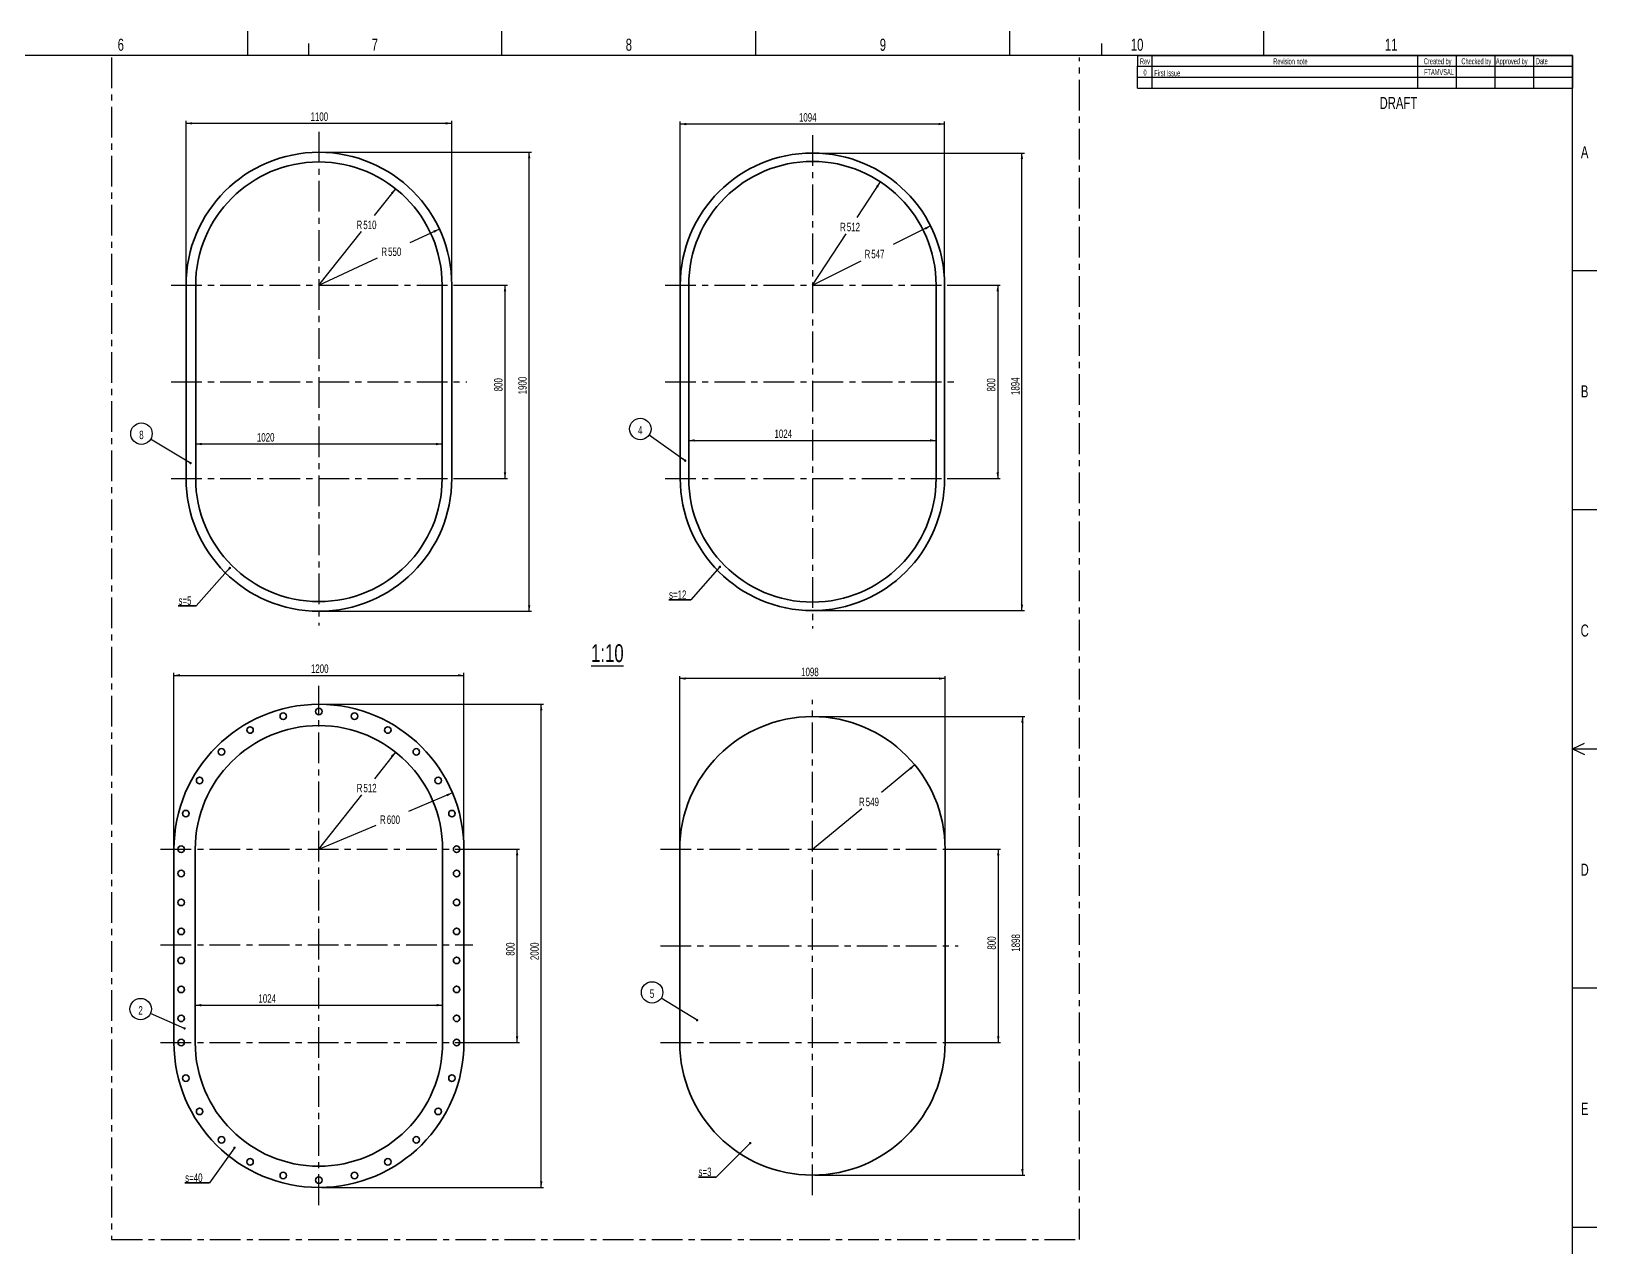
# Model space of a CAD drawing. Header units: millimetres. Extents: x 50 to 5945, y 0 to 4205.
# Drawn here: x 2706 to 5945, y 1687 to 4205 of the extents above; entities that cross this region are included whole.
import ezdxf

# ---------------------------------------------------------------- set-up
doc = ezdxf.new("R2010")
doc.units = ezdxf.units.MM
doc.header["$LTSCALE"] = 5
doc.linetypes.add('CENTERX2', pattern=[20.32, 12.7, -2.54, 2.54, -2.54])
doc.layers.add('AM_0', color=7, linetype='Continuous', lineweight=35)
for name, color, linetype in [('AM_4', 3, 'Continuous'), ('AM_5', 3, 'Continuous'), ('AM_6', 140, 'Continuous'), ('AM_7', 4, 'CENTERX2'), ('REV1', 7, 'Continuous')]:
    doc.layers.add(name, color=color, linetype=linetype)
doc.styles.add('SLDTEXTSTYLE0', font='TXT', dxfattribs={"width": 0.7})
doc.styles.add('SLDTEXTSTYLE1', font='TXT', dxfattribs={"width": 0.56})
doc.dimstyles.new('SLDDIMSTYLE18', dxfattribs={"dimtxt": 17.5, "dimasz": 12.5, "dimexe": 0, "dimexo": 0.0625, "dimgap": 4.375, "dimtad": 1, "dimdec": 1, "dimlfac": 2, "dimrnd": 1e-09, "dimzin": 12, "dimdsep": 46, "dimtxsty": 'SLDTEXTSTYLE0', "dimsah": 1, "dimcen": 0.09, "dimadec": 0, "dimazin": 3, "dimtfac": 1, "dimtdec": 1, "dimtofl": 0, "dimtmove": 0, "dimatfit": 3, "dimfxl": 1, "dimfrac": 2, "dimtolj": 1, "dimtzin": 12, "dimarcsym": 0})
doc.dimstyles.new('SLDDIMSTYLE19', dxfattribs={"dimtxt": 17.5, "dimasz": 12.5, "dimexe": 0, "dimexo": 0.0625, "dimgap": 4.375, "dimtad": 0, "dimtih": 1, "dimtoh": 1, "dimdec": 1, "dimlfac": 2, "dimrnd": 1e-09, "dimzin": 12, "dimdsep": 46, "dimtxsty": 'SLDTEXTSTYLE0', "dimsah": 1, "dimcen": 0, "dimadec": 0, "dimazin": 3, "dimtfac": 1, "dimtdec": 1, "dimtofl": 0, "dimtmove": 0, "dimatfit": 3, "dimfxl": 1, "dimfrac": 2, "dimtolj": 1, "dimtzin": 12, "dimarcsym": 0})
doc.dimstyles.new('SLDDIMSTYLE3', dxfattribs={"dimtxt": 0.18, "dimasz": 5, "dimexe": 0, "dimexo": 0.0625, "dimgap": 0, "dimtad": 0, "dimtih": 1, "dimtoh": 1, "dimdec": 0, "dimrnd": 1e-09, "dimzin": 0, "dimdsep": 46, "dimtxsty": 'Standard', "dimblk1": 'DOT', "dimblk2": 'DOT', "dimsah": 1, "dimcen": 0.09, "dimadec": 0, "dimazin": 0, "dimtfac": 5, "dimtdec": 0, "dimtofl": 0, "dimtmove": 0, "dimatfit": 3, "dimldrblk": 'DOT', "dimfxl": 1, "dimfrac": 2, "dimtolj": 1, "dimtzin": 0, "dimarcsym": 0})

# ---------------------------------------------------------------- blocks, each defined once
blk = doc.blocks.new('_D_68')
at = {"layer": 'AM_5'}
for p, q in [((3606.1, 2512), (3716.1, 2512)), ((3711.1, 2112), (3711.1, 2512)), ((3606.1, 2112), (3716.1, 2112))]:
    blk.add_line(p, q, dxfattribs=at)
for points in [[(3711.1, 2512), (3708.6, 2499.5), (3713.6, 2499.5)], [(3711.1, 2112), (3713.6, 2124.5), (3708.6, 2124.5)]]:
    blk.add_solid(points, dxfattribs=at)
at = {"layer": 'AM_5', "insert": (3688.5, 2291.7), "char_height": 17.5, "attachment_point": 1, "rotation": 90, "style": 'SLDTEXTSTYLE0'}
blk.add_mtext('800', dxfattribs=at)
blk = doc.blocks.new('_D_69')
at = {"layer": 'AM_5'}
for p, q in [((3306.1, 2812), (3766.1, 2812)), ((3761.1, 1812), (3761.1, 2812)), ((3306.1, 1812), (3766.1, 1812))]:
    blk.add_line(p, q, dxfattribs=at)
for points in [[(3761.1, 2812), (3758.6, 2799.5), (3763.6, 2799.5)], [(3761.1, 1812), (3763.6, 1824.5), (3758.6, 1824.5)]]:
    blk.add_solid(points, dxfattribs=at)
at = {"layer": 'AM_5', "insert": (3738.5, 2282.6), "char_height": 17.5, "attachment_point": 1, "rotation": 90, "style": 'SLDTEXTSTYLE0'}
blk.add_mtext('2000', dxfattribs=at)
blk = doc.blocks.new('_D_70')
at = {"layer": 'AM_5'}
blk.add_line((3045.1, 2189.3), (3557.1, 2189.3), dxfattribs=at)
for points in [[(3045.1, 2189.3), (3057.6, 2186.8), (3057.6, 2191.8)], [(3557.1, 2189.3), (3544.6, 2191.8), (3544.6, 2186.8)]]:
    blk.add_solid(points, dxfattribs=at)
at = {"layer": 'AM_5', "insert": (3175.9, 2211.9), "char_height": 17.5, "attachment_point": 1, "style": 'SLDTEXTSTYLE0'}
blk.add_mtext('1024', dxfattribs=at)
blk = doc.blocks.new('_D_71')
at = {"layer": 'AM_5'}
for p, q in [((3001.1, 2517), (3001.1, 2877)), ((3001.1, 2872), (3601.1, 2872)), ((3601.1, 2517), (3601.1, 2877))]:
    blk.add_line(p, q, dxfattribs=at)
for points in [[(3001.1, 2872), (3013.6, 2869.5), (3013.6, 2874.5)], [(3601.1, 2872), (3588.6, 2874.5), (3588.6, 2869.5)]]:
    blk.add_solid(points, dxfattribs=at)
at = {"layer": 'AM_5', "insert": (3284.5, 2894.6), "char_height": 17.5, "attachment_point": 1, "style": 'SLDTEXTSTYLE0'}
blk.add_mtext('1200', dxfattribs=at)
blk = doc.blocks.new('_D_72')
at = {"layer": 'AM_5'}
for p, q in [((3577.4, 2628.7), (3486.1, 2590.1)), ((3301.1, 2512), (3419.6, 2562.1))]:
    blk.add_line(p, q, dxfattribs=at)
blk.add_solid([(3577.4, 2628.7), (3565, 2626.1), (3566.9, 2621.5)], dxfattribs=at)
at = {"layer": 'AM_5', "char_height": 17.5, "attachment_point": 1, "style": 'SLDTEXTSTYLE0'}
for s, insert in [('R', (3427.5, 2582)), ('600', (3441.5, 2582))]:
    blk.add_mtext(s, dxfattribs=dict(at, insert=insert))
blk = doc.blocks.new('_D_73')
at = {"layer": 'AM_5'}
for p, q in [((3459.3, 2713.2), (3415.9, 2658.1)), ((3301.1, 2512), (3389.8, 2624.9))]:
    blk.add_line(p, q, dxfattribs=at)
blk.add_solid([(3459.3, 2713.2), (3449.6, 2705), (3453.6, 2701.9)], dxfattribs=at)
at = {"layer": 'AM_5', "char_height": 17.5, "attachment_point": 1, "style": 'SLDTEXTSTYLE0'}
for s, insert in [('R', (3379.3, 2647.4)), ('512', (3393.2, 2647.4))]:
    blk.add_mtext(s, dxfattribs=dict(at, insert=insert))
blk = doc.blocks.new('SW_NOTE_0_35')
at = {"layer": 'AM_6', "color": 0}
blk.add_circle((-20.3, 8.9), 22.2, dxfattribs=at)
at = {"layer": 'AM_6', "color": 0, "insert": (-20.4, 15), "char_height": 17.5, "attachment_point": 2, "style": 'SLDTEXTSTYLE0'}
blk.add_mtext('2', dxfattribs=at)
blk = doc.blocks.new('_Dot')
at = {"color": 0, "linetype": 'ByBlock', "lineweight": -2}
blk.add_line((-0.5, 0), (-1, 0), dxfattribs=at)
at = {"color": 0, "linetype": 'ByBlock', "const_width": 0.5}
blk.add_lwpolyline([(-0.25, 0, 1), (0.25, 0, 1)], format="xyb", close=True, dxfattribs=at)
blk = doc.blocks.new('SW_NOTE_0_36')
at = {"layer": 'AM_6', "color": 0}
for p, q in [((-51.2, 0), (0, 0)), ((0, 0), (-51.2, 0)), ((-51.2, 0), (0, 0)), ((0, 0), (-51.2, 0)), ((-51.2, 0), (0, 0)), ((0, 0), (-51.2, 0))]:
    blk.add_line(p, q, dxfattribs=at)
at = {"layer": 'AM_6', "color": 0, "insert": (-50.7, 19.3), "char_height": 17.5, "attachment_point": 1, "style": 'SLDTEXTSTYLE0'}
blk.add_mtext('s=40', dxfattribs=at)
blk = doc.blocks.new('_D_74')
at = {"layer": 'AM_5'}
for p, q in [((3550.3, 3795.7), (3488.9, 3767.1)), ((3301.1, 3679.5), (3422.4, 3736.1))]:
    blk.add_line(p, q, dxfattribs=at)
blk.add_solid([(3550.3, 3795.7), (3537.9, 3792.7), (3540.1, 3788.1)], dxfattribs=at)
at = {"layer": 'AM_5', "char_height": 17.5, "attachment_point": 1, "style": 'SLDTEXTSTYLE0'}
for s, insert in [('R', (3430.3, 3757.5)), ('550', (3444.2, 3757.5))]:
    blk.add_mtext(s, dxfattribs=dict(at, insert=insert))
blk = doc.blocks.new('_D_75')
at = {"layer": 'AM_5'}
for p, q in [((3459.7, 3879.2), (3415.7, 3823.8)), ((3301.1, 3679.5), (3389.3, 3790.6))]:
    blk.add_line(p, q, dxfattribs=at)
blk.add_solid([(3459.7, 3879.2), (3450, 3870.9), (3453.9, 3867.8)], dxfattribs=at)
at = {"layer": 'AM_5', "char_height": 17.5, "attachment_point": 1, "style": 'SLDTEXTSTYLE0'}
for s, insert in [('R', (3378.9, 3813.1)), ('510', (3392.9, 3813.1))]:
    blk.add_mtext(s, dxfattribs=dict(at, insert=insert))
blk = doc.blocks.new('_D_76')
at = {"layer": 'AM_5'}
blk.add_line((3556.1, 3350.7), (3046.1, 3350.7), dxfattribs=at)
for points in [[(3046.1, 3350.7), (3058.6, 3348.2), (3058.6, 3353.2)], [(3556.1, 3350.7), (3543.6, 3353.2), (3543.6, 3348.2)]]:
    blk.add_solid(points, dxfattribs=at)
at = {"layer": 'AM_5', "insert": (3172.7, 3373.3), "char_height": 17.5, "attachment_point": 1, "style": 'SLDTEXTSTYLE0'}
blk.add_mtext('1020', dxfattribs=at)
blk = doc.blocks.new('_D_77')
at = {"layer": 'AM_5'}
for p, q in [((3581.1, 3679.5), (3691.1, 3679.5)), ((3686.1, 3679.5), (3686.1, 3279.5)), ((3581.1, 3279.5), (3691.1, 3279.5))]:
    blk.add_line(p, q, dxfattribs=at)
for points in [[(3686.1, 3679.5), (3683.6, 3667), (3688.6, 3667)], [(3686.1, 3279.5), (3688.6, 3292), (3683.6, 3292)]]:
    blk.add_solid(points, dxfattribs=at)
at = {"layer": 'AM_5', "insert": (3663.5, 3459.8), "char_height": 17.5, "attachment_point": 1, "rotation": 90, "style": 'SLDTEXTSTYLE0'}
blk.add_mtext('800', dxfattribs=at)
blk = doc.blocks.new('_D_78')
at = {"layer": 'AM_5'}
for p, q in [((3026.1, 3684.5), (3026.1, 4019.5)), ((3576.1, 3684.5), (3576.1, 4019.5)), ((3576.1, 4014.5), (3026.1, 4014.5))]:
    blk.add_line(p, q, dxfattribs=at)
for points in [[(3026.1, 4014.5), (3038.6, 4012), (3038.6, 4017)], [(3576.1, 4014.5), (3563.6, 4017), (3563.6, 4012)]]:
    blk.add_solid(points, dxfattribs=at)
at = {"layer": 'AM_5', "insert": (3283.7, 4037.1), "char_height": 17.5, "attachment_point": 1, "style": 'SLDTEXTSTYLE0'}
blk.add_mtext('1100', dxfattribs=at)
blk = doc.blocks.new('_D_79')
at = {"layer": 'AM_5'}
for p, q in [((3306.1, 3954.5), (3741.1, 3954.5)), ((3736.1, 3004.5), (3736.1, 3954.5)), ((3306.1, 3004.5), (3741.1, 3004.5))]:
    blk.add_line(p, q, dxfattribs=at)
for points in [[(3736.1, 3954.5), (3733.6, 3942), (3738.6, 3942)], [(3736.1, 3004.5), (3738.6, 3017), (3733.6, 3017)]]:
    blk.add_solid(points, dxfattribs=at)
at = {"layer": 'AM_5', "insert": (3713.5, 3453.6), "char_height": 17.5, "attachment_point": 1, "rotation": 90, "style": 'SLDTEXTSTYLE0'}
blk.add_mtext('1900', dxfattribs=at)
blk = doc.blocks.new('SW_NOTE_0_37')
at = {"layer": 'AM_6', "color": 0}
blk.add_circle((-19, 11.4), 22.2, dxfattribs=at)
at = {"layer": 'AM_6', "color": 0, "insert": (-19.1, 17.5), "char_height": 17.5, "attachment_point": 2, "style": 'SLDTEXTSTYLE0'}
blk.add_mtext('8', dxfattribs=at)
blk = doc.blocks.new('SW_NOTE_0_38')
at = {"layer": 'AM_6', "color": 0}
for p, q in [((-36.9, 0), (0, 0)), ((0, 0), (-36.9, 0)), ((-36.9, 0), (0, 0)), ((0, 0), (-36.9, 0)), ((-36.9, 0), (0, 0)), ((0, 0), (-36.9, 0))]:
    blk.add_line(p, q, dxfattribs=at)
at = {"layer": 'AM_6', "color": 0, "insert": (-36.5, 19.7), "char_height": 17.5, "attachment_point": 1, "style": 'SLDTEXTSTYLE0'}
blk.add_mtext('s=5', dxfattribs=at)
blk = doc.blocks.new('_D_80')
at = {"layer": 'AM_5'}
blk.add_line((4066.2, 3358.2), (4578.2, 3358.2), dxfattribs=at)
for points in [[(4066.2, 3358.2), (4078.7, 3355.7), (4078.7, 3360.7)], [(4578.2, 3358.2), (4565.7, 3360.7), (4565.7, 3355.7)]]:
    blk.add_solid(points, dxfattribs=at)
at = {"layer": 'AM_5', "insert": (4243.7, 3380.7), "char_height": 17.5, "attachment_point": 1, "style": 'SLDTEXTSTYLE0'}
blk.add_mtext('1024', dxfattribs=at)
blk = doc.blocks.new('_D_81')
at = {"layer": 'AM_5'}
for p, q in [((4600.7, 3679.5), (4710.7, 3679.5)), ((4705.7, 3679.5), (4705.7, 3279.5)), ((4600.7, 3279.5), (4710.7, 3279.5))]:
    blk.add_line(p, q, dxfattribs=at)
for points in [[(4705.7, 3679.5), (4703.2, 3667), (4708.2, 3667)], [(4705.7, 3279.5), (4708.2, 3292), (4703.2, 3292)]]:
    blk.add_solid(points, dxfattribs=at)
at = {"layer": 'AM_5', "insert": (4683.2, 3459.6), "char_height": 17.5, "attachment_point": 1, "rotation": 90, "style": 'SLDTEXTSTYLE0'}
blk.add_mtext('800', dxfattribs=at)
blk = doc.blocks.new('_D_82')
at = {"layer": 'AM_5'}
for p, q in [((4327.2, 3953), (4760.7, 3953)), ((4755.7, 3006), (4755.7, 3953)), ((4327.2, 3006), (4760.7, 3006))]:
    blk.add_line(p, q, dxfattribs=at)
for points in [[(4755.7, 3953), (4753.2, 3940.5), (4758.2, 3940.5)], [(4755.7, 3006), (4758.2, 3018.5), (4753.2, 3018.5)]]:
    blk.add_solid(points, dxfattribs=at)
at = {"layer": 'AM_5', "insert": (4733.2, 3452.2), "char_height": 17.5, "attachment_point": 1, "rotation": 90, "style": 'SLDTEXTSTYLE0'}
blk.add_mtext('1894', dxfattribs=at)
blk = doc.blocks.new('_D_83')
at = {"layer": 'AM_5'}
for p, q in [((4048.7, 3684.5), (4048.7, 4018)), ((4595.7, 3684.5), (4595.7, 4018)), ((4595.7, 4013), (4048.7, 4013))]:
    blk.add_line(p, q, dxfattribs=at)
for points in [[(4048.7, 4013), (4061.2, 4010.5), (4061.2, 4015.5)], [(4595.7, 4013), (4583.2, 4015.5), (4583.2, 4010.5)]]:
    blk.add_solid(points, dxfattribs=at)
at = {"layer": 'AM_5', "insert": (4294.3, 4035.6), "char_height": 17.5, "attachment_point": 1, "style": 'SLDTEXTSTYLE0'}
blk.add_mtext('1094', dxfattribs=at)
blk = doc.blocks.new('_D_84')
at = {"layer": 'AM_5'}
for p, q in [((4566.7, 3802.1), (4489.4, 3763.4)), ((4322.2, 3679.5), (4423.1, 3730.1))]:
    blk.add_line(p, q, dxfattribs=at)
blk.add_solid([(4566.7, 3802.1), (4554.4, 3798.7), (4556.7, 3794.3)], dxfattribs=at)
at = {"layer": 'AM_5', "char_height": 17.5, "attachment_point": 1, "style": 'SLDTEXTSTYLE0'}
for s, insert in [('R', (4430.1, 3752.7)), ('547', (4444, 3752.7))]:
    blk.add_mtext(s, dxfattribs=dict(at, insert=insert))
blk = doc.blocks.new('_D_85')
at = {"layer": 'AM_5'}
for p, q in [((4462.7, 3893.5), (4414, 3819.3)), ((4322.2, 3679.5), (4392.1, 3786))]:
    blk.add_line(p, q, dxfattribs=at)
blk.add_solid([(4462.7, 3893.5), (4453.8, 3884.4), (4458, 3881.7)], dxfattribs=at)
at = {"layer": 'AM_5', "char_height": 17.5, "attachment_point": 1, "style": 'SLDTEXTSTYLE0'}
for s, insert in [('R', (4379.5, 3808.6)), ('512', (4393.4, 3808.6))]:
    blk.add_mtext(s, dxfattribs=dict(at, insert=insert))
blk = doc.blocks.new('SW_NOTE_0_39')
at = {"layer": 'AM_6', "color": 0}
blk.add_circle((-18.1, 12.8), 22.2, dxfattribs=at)
at = {"layer": 'AM_6', "color": 0, "insert": (-18.3, 18.9), "char_height": 17.5, "attachment_point": 2, "style": 'SLDTEXTSTYLE0'}
blk.add_mtext('4', dxfattribs=at)
blk = doc.blocks.new('SW_NOTE_0_40')
at = {"layer": 'AM_6', "color": 0}
for p, q in [((-45.8, 0), (0, 0)), ((0, 0), (-45.8, 0)), ((-45.8, 0), (0, 0)), ((0, 0), (-45.8, 0)), ((-45.8, 0), (0, 0)), ((0, 0), (-45.8, 0))]:
    blk.add_line(p, q, dxfattribs=at)
at = {"layer": 'AM_6', "color": 0, "insert": (-45.3, 19.6), "char_height": 17.5, "attachment_point": 1, "style": 'SLDTEXTSTYLE0'}
blk.add_mtext('s=12', dxfattribs=at)
blk = doc.blocks.new('_D_86')
at = {"layer": 'AM_5'}
for p, q in [((4047.7, 2517), (4047.7, 2870.3)), ((4596.7, 2865.3), (4047.7, 2865.3)), ((4596.7, 2517), (4596.7, 2870.3))]:
    blk.add_line(p, q, dxfattribs=at)
for points in [[(4047.7, 2865.3), (4060.2, 2862.8), (4060.2, 2867.8)], [(4596.7, 2865.3), (4584.2, 2867.8), (4584.2, 2862.8)]]:
    blk.add_solid(points, dxfattribs=at)
at = {"layer": 'AM_5', "insert": (4298.8, 2887.8), "char_height": 17.5, "attachment_point": 1, "style": 'SLDTEXTSTYLE0'}
blk.add_mtext('1098', dxfattribs=at)
blk = doc.blocks.new('_D_87')
at = {"layer": 'AM_5'}
for p, q in [((4327.2, 2786.5), (4761.7, 2786.5)), ((4756.7, 2786.5), (4756.7, 1837.5)), ((4327.2, 1837.5), (4761.7, 1837.5))]:
    blk.add_line(p, q, dxfattribs=at)
for points in [[(4756.7, 2786.5), (4754.2, 2774), (4759.2, 2774)], [(4756.7, 1837.5), (4759.2, 1850), (4754.2, 1850)]]:
    blk.add_solid(points, dxfattribs=at)
at = {"layer": 'AM_5', "insert": (4734.2, 2299.9), "char_height": 17.5, "attachment_point": 1, "rotation": 90, "style": 'SLDTEXTSTYLE0'}
blk.add_mtext('1898', dxfattribs=at)
blk = doc.blocks.new('_D_88')
at = {"layer": 'AM_5'}
for p, q in [((4601.7, 2512), (4711.7, 2512)), ((4706.7, 2512), (4706.7, 2112)), ((4601.7, 2112), (4711.7, 2112))]:
    blk.add_line(p, q, dxfattribs=at)
for points in [[(4706.7, 2512), (4704.2, 2499.5), (4709.2, 2499.5)], [(4706.7, 2112), (4709.2, 2124.5), (4704.2, 2124.5)]]:
    blk.add_solid(points, dxfattribs=at)
at = {"layer": 'AM_5', "insert": (4684.2, 2304.3), "char_height": 17.5, "attachment_point": 1, "rotation": 90, "style": 'SLDTEXTSTYLE0'}
blk.add_mtext('800', dxfattribs=at)
blk = doc.blocks.new('_D_89')
at = {"layer": 'AM_5'}
for p, q in [((4534.2, 2686.5), (4465, 2629.5)), ((4322.2, 2512), (4424.6, 2596.3))]:
    blk.add_line(p, q, dxfattribs=at)
blk.add_solid([(4534.2, 2686.5), (4522.9, 2680.4), (4526.1, 2676.6)], dxfattribs=at)
at = {"layer": 'AM_5', "char_height": 17.5, "attachment_point": 1, "style": 'SLDTEXTSTYLE0'}
for s, insert in [('R', (4418.6, 2618.8)), ('549', (4432.5, 2618.8))]:
    blk.add_mtext(s, dxfattribs=dict(at, insert=insert))
blk = doc.blocks.new('SW_NOTE_0_41')
at = {"layer": 'AM_6', "color": 0}
for p, q in [((-36.9, 0), (0, 0)), ((0, 0), (-36.9, 0)), ((-36.9, 0), (0, 0)), ((0, 0), (-36.9, 0)), ((-36.9, 0), (0, 0)), ((0, 0), (-36.9, 0))]:
    blk.add_line(p, q, dxfattribs=at)
at = {"layer": 'AM_6', "color": 0, "insert": (-36.7, 19.5), "char_height": 17.5, "attachment_point": 1, "style": 'SLDTEXTSTYLE0'}
blk.add_mtext('s=3', dxfattribs=at)
blk = doc.blocks.new('SW_NOTE_0_42')
at = {"layer": 'AM_6', "color": 0}
blk.add_circle((-18.8, 11.6), 22.2, dxfattribs=at)
at = {"layer": 'AM_6', "color": 0, "insert": (-19, 17.7), "char_height": 17.5, "attachment_point": 2, "style": 'SLDTEXTSTYLE0'}
blk.add_mtext('5', dxfattribs=at)

msp = doc.modelspace()

# ---------------------------------------------------------------- linework, layer by layer
at = {"layer": 'AM_0'}
for p, q in [((3026.05882, 3279.540862), (3026.05882, 3679.540862)), ((3046.05882, 3279.540862), (3046.05882, 3679.540862)), ((3556.05882, 3679.540862), (3556.05882, 3279.540862)), ((3576.05882, 3679.540862), (3576.05882, 3279.540862)), ((4048.715119, 3279.540862), (4048.715119, 3679.540862)), ((4066.215119, 3279.540862), (4066.215119, 3679.540862)), ((4578.215119, 3679.540862), (4578.215119, 3279.540862)), ((4595.715119, 3679.540862), (4595.715119, 3279.540862)), ((3001.05882, 2512.018607), (3001.05882, 2112.018607)), ((3045.05882, 2512.018607), (3045.05882, 2112.018607)), ((3557.05882, 2112.018607), (3557.05882, 2512.018607)), ((3601.05882, 2112.018607), (3601.05882, 2512.018607)), ((4047.715119, 2112.018607), (4047.715119, 2512.018607)), ((4596.715119, 2512.018607), (4596.715119, 2112.018607))]:
    msp.add_line(p, q, dxfattribs=at)
for centre in [(3227.295392, 2787.307468), (3301.05882, 2797.018607), (3374.822248, 2787.307468), (3158.55882, 2758.835847), (3443.55882, 2758.835847), (3099.533387, 2713.54404), (3502.584253, 2713.54404), (3054.24158, 2654.518607), (3547.87606, 2654.518607), (3025.76996, 2585.782035), (3576.347681, 2585.782035), (3016.05882, 2512.018607), (3586.05882, 2512.018607), (3016.05882, 2462.018607), (3586.05882, 2462.018607), (3016.05882, 2402.018607), (3586.05882, 2402.018607), (3016.05882, 2342.018607), (3586.05882, 2342.018607), (3016.05882, 2282.018607), (3586.05882, 2282.018607), (3016.05882, 2222.018607), (3586.05882, 2222.018607), (3016.05882, 2162.018607), (3586.05882, 2162.018607), (3016.05882, 2112.018607), (3586.05882, 2112.018607), (3025.76996, 2038.255179), (3576.347681, 2038.255179), (3054.24158, 1969.518607), (3547.87606, 1969.518607), (3099.533387, 1910.493174), (3502.584253, 1910.493174), (3158.55882, 1865.201367), (3443.55882, 1865.201367), (3227.295392, 1836.729747), (3301.05882, 1827.018607), (3374.822248, 1836.729747)]:
    msp.add_circle(centre, 6.75, dxfattribs=at)
for centre, radius, start, end in [((3301.05882, 3679.540862), 275, 0, 180), ((4322.215119, 3679.540862), 273.5, 0, 180), ((3301.05882, 3679.540862), 255, 0, 180), ((4322.215119, 3679.540862), 256, 0, 180), ((3301.05882, 3279.540862), 275, 180, 0), ((3301.05882, 3279.540862), 255, 180, 0), ((4322.215119, 3279.540862), 273.5, 180, 0), ((4322.215119, 3279.540862), 256, 180, 0), ((3301.05882, 2512.018607), 300, 0, 180), ((4322.215119, 2512.018607), 274.5, 0, 180), ((3301.05882, 2512.018607), 256, 0, 180), ((3301.05882, 2112.018607), 300, 180, 0), ((3301.05882, 2112.018607), 256, 180, 0), ((4322.215119, 2112.018607), 274.5, 180, 0)]:
    msp.add_arc(centre, radius, start, end, dxfattribs=at)
at = {"layer": 'AM_4'}
for p, q in [((3153.75, 4155), (3153.75, 4205)), ((3280, 4155), (3280, 4180)), ((3679.375, 4155), (3679.375, 4205)), ((4205, 4155), (4205, 4205)), ((4730.625, 4155), (4730.625, 4205)), ((4921, 4155), (4921, 4180)), ((5256.25, 4155), (5256.25, 4205)), ((5895, 4155), (100, 4155)), ((4995, 4155), (4995, 4132.5)), ((4995, 4155), (5895, 4155)), ((5025, 4132.5), (5025, 4155)), ((5575, 4132.5), (5575, 4155)), ((5655, 4132.5), (5655, 4155)), ((5735, 4132.5), (5735, 4155)), ((5815, 4132.5), (5815, 4155)), ((5895, 50), (5895, 4155)), ((5895, 4155), (5895, 4132.5)), ((4995, 4109.999999), (4995, 4132.796228)), ((4995, 4132.5), (5895, 4132.5)), ((5025, 4110), (5025, 4132.5)), ((5575, 4110), (5575, 4132.5)), ((5655, 4110), (5655, 4132.5)), ((5735, 4110), (5735, 4132.5)), ((5815, 4110), (5815, 4132.5)), ((5895, 4132.5), (5895, 4109.999999)), ((4995, 4109.999999), (5895, 4109.999999)), ((5895, 3710), (5945, 3710)), ((5895, 3215), (5945, 3215)), ((5895, 2720), (5919.700599, 2731.58851)), ((5895, 2720), (5919.700599, 2708.41149)), ((5895, 2720), (5945, 2720)), ((5895, 2225), (5945, 2225)), ((5895, 1730), (5945, 1730))]:
    msp.add_line(p, q, dxfattribs=at)
at = {"layer": 'AM_7'}
for p, q in [((2872.227253, 4150.46639), (2872.227253, 1704.483194)), ((4874.737582, 1704.483194), (4874.737582, 4150.46639)), ((3301.05882, 3996.879807), (3301.05882, 2975.170804)), ((4322.215119, 3989.726393), (4322.215119, 2968.920521)), ((2995.355846, 3679.540862), (3607.369655, 3679.540862)), ((4017.799597, 3679.540862), (4618.050289, 3679.540862)), ((2995.355846, 3479.540862), (3607.369655, 3479.540862)), ((4017.799597, 3479.540862), (4618.050289, 3479.540862)), ((2995.355846, 3279.540862), (3607.369655, 3279.540862)), ((4017.799597, 3279.540862), (4617.882876, 3279.540862)), ((3301.05882, 1775.689658), (3301.05882, 2849.989566)), ((4322.215119, 1796.174888), (4322.215119, 2821.144627)), ((2973.332944, 2512.018607), (3619.488879, 2512.018607)), ((4007.708062, 2512.018607), (4624.008195, 2512.018607)), ((2973.332944, 2314.152937), (3619.488879, 2314.152937)), ((4007.708062, 2312.018607), (4624.008195, 2312.018607)), ((2973.332944, 2112.018607), (3619.488879, 2112.018607)), ((4007.708062, 2112.018607), (4624.008195, 2112.018607)), ((2872.227253, 1704.483194), (4874.737582, 1704.483194))]:
    msp.add_line(p, q, dxfattribs=at)
at = {"layer": 'REV1', "color": 7, "lineweight": 25}
for p, q in [((4995, 4087.499999), (4995, 4109.999999)), ((4995, 4087.499999), (5895, 4087.499999)), ((5025, 4087.5), (5025, 4110)), ((5575, 4087.5), (5575, 4110)), ((5655, 4087.5), (5655, 4110)), ((5735, 4087.5), (5735, 4110)), ((5815, 4087.5), (5815, 4110))]:
    msp.add_line(p, q, dxfattribs=at)
at = {"layer": 'REV1', "lineweight": 25}
msp.add_line((5895, 4109.999999), (5895, 4087.499999), dxfattribs=at)

# ---------------------------------------------------------------- block references
at = {"layer": 'AM_6'}
for name, p in [('SW_NOTE_0_39', (3984.176799, 3369.078239)), ('SW_NOTE_0_37', (2952.916935, 3360.909423)), ('SW_NOTE_0_40', (4070.833333, 3028.270536)), ('SW_NOTE_0_38', (3047.02381, 3015.770536)), ('SW_NOTE_0_42', (4009.324005, 2204.131076)), ('SW_NOTE_0_35', (2952.410008, 2172.304706)), ('SW_NOTE_0_41', (4123.214286, 1833.627679)), ('SW_NOTE_0_36', (3075, 1821.722917))]:
    msp.add_blockref(name, p, dxfattribs=at)

# ---------------------------------------------------------------- texts
for s, insert, char_height, attachment_point, style in [('6', (2891.154514, 4189.726694), 25, 2, 'SLDTEXTSTYLE0'), ('7', (3416.779514, 4189.726694), 25, 2, 'SLDTEXTSTYLE0'), ('8', (3942.404514, 4189.726694), 25, 2, 'SLDTEXTSTYLE0'), ('9', (4468.029514, 4189.726694), 25, 2, 'SLDTEXTSTYLE0'), ('10', (4994.027778, 4189.726694), 25, 2, 'SLDTEXTSTYLE0'), ('11', (5519.809028, 4189.726694), 25, 2, 'SLDTEXTSTYLE0'), ('Rev', (5010.225695, 4148.968647), 12.5, 2, 'SLDTEXTSTYLE1'), ('Revision note', (5311.202279, 4148.968647), 12.5, 2, 'SLDTEXTSTYLE1'), ('Created by', (5615.946182, 4149.289962), 12.5, 2, 'SLDTEXTSTYLE1'), ('Checked by', (5695.920141, 4149.289962), 12.5, 2, 'SLDTEXTSTYLE1'), ('Approved by', (5736.31076, 4149.361711), 12.5, 1, 'SLDTEXTSTYLE1'), ('Date', (5819.008072, 4149.361711), 12.5, 1, 'SLDTEXTSTYLE1'), ('0', (5010.425133, 4125.930113), 12.5, 2, 'SLDTEXTSTYLE1'), ('First Issue', (5029.402197, 4124.680113), 12.5, 1, 'SLDTEXTSTYLE1'), ('FTAMVSAL', (5618.672205, 4126.789), 12.5, 2, 'SLDTEXTSTYLE1'), ('DRAFT', (5573.749911, 4069.124697), 25, 3, 'SLDTEXTSTYLE0'), ('A', (5920.060764, 3967.226694), 25, 2, 'SLDTEXTSTYLE0'), ('B', (5920.138889, 3472.226694), 25, 2, 'SLDTEXTSTYLE0'), ('C', (5920.217014, 2977.226694), 25, 2, 'SLDTEXTSTYLE0'), ('\\L1:10', (3864.143415, 2936.437119), 37.0416667, 1, 'SLDTEXTSTYLE0'), ('D', (5920.138889, 2482.226694), 25, 2, 'SLDTEXTSTYLE0'), ('E', (5920.217014, 1987.226694), 25, 2, 'SLDTEXTSTYLE0')]:
    msp.add_mtext(s, dxfattribs=dict(at, insert=insert, char_height=char_height, attachment_point=attachment_point, style=style))

# ---------------------------------------------------------------- dimensions: what is measured, and where the dimension line sits
at = {"layer": 'AM_5'}
for base, p1, p2, picture, middle in [((3026.05882, 4014.540862), (3576.05882, 3679.540862), (3026.05882, 3679.540862), '_D_78', (3304.650428, 4014.540862)), ((4048.715119, 4013.040862), (4595.715119, 3679.540862), (4048.715119, 3679.540862), '_D_83', (4317.893476, 4013.040862)), ((3046.05882, 3350.724732), (3556.05882, 3279.540862), (3046.05882, 3279.540862), '_D_76', (3195.398376, 3350.724732)), ((4578.215119, 3358.188231), (4066.215119, 3279.540862), (4578.215119, 3279.540862), '_D_80', (4267.326228, 3358.188231)), ((3601.05882, 2872.018607), (3001.05882, 2512.018607), (3601.05882, 2512.018607), '_D_71', (3307.178875, 2872.018607)), ((4047.715119, 2865.260164), (4596.715119, 2512.018607), (4047.715119, 2512.018607), '_D_86', (4321.517891, 2865.260164))]:
    dim = msp.add_linear_dim(base=base, p1=p1, p2=p2, dimstyle='SLDDIMSTYLE18', dxfattribs=at)
    dim.commit()
    dim.dimension.update_dxf_attribs({"geometry": picture, "text_midpoint": middle, "dimtype": 160})
for base, p1, p2, angle, picture, middle in [((3736.05882, 3954.540862), (3301.05882, 3004.540862), (3301.05882, 3954.540862), 90, '_D_79', (3736.05882, 3476.32178)), ((4755.715119, 3953.040862), (4322.215119, 3006.040862), (4322.215119, 3953.040862), 90, '_D_82', (4755.715119, 3475.78104)), ((3686.05882, 3279.540862), (3576.05882, 3679.540862), (3576.05882, 3279.540862), 90, '_D_77', (3686.05882, 3478.185459)), ((4705.715119, 3279.540862), (4595.715119, 3679.540862), (4595.715119, 3279.540862), 90, '_D_81', (4705.715119, 3477.952764)), ((3761.05882, 2812.018607), (3301.05882, 1812.018607), (3301.05882, 2812.018607), 90, '_D_69', (3761.05882, 2307.058588)), ((4756.715119, 1837.518607), (4322.215119, 2786.518607), (4322.215119, 1837.518607), 90, '_D_87', (4756.715119, 2322.648127)), ((3711.05882, 2512.018607), (3601.05882, 2112.018607), (3601.05882, 2512.018607), 90, '_D_68', (3711.05882, 2310.034599)), ((4706.715119, 2112.018607), (4596.715119, 2512.018607), (4596.715119, 2112.018607), 90, '_D_88', (4706.715119, 2322.648127)), ((3557.05882, 2189.322314), (3045.05882, 2112.018607), (3557.05882, 2112.018607), 0, '_D_70', (3199.507772, 2189.322314))]:
    dim = msp.add_linear_dim(base=base, p1=p1, p2=p2, angle=angle, dimstyle='SLDDIMSTYLE18', dxfattribs=at)
    dim.commit()
    dim.dimension.update_dxf_attribs({"geometry": picture, "text_midpoint": middle, "dimtype": 160})
for center, mpoint, picture, middle in [((4322.215119, 3679.540862), (4462.738435, 3893.524969), '_D_85', (4403.059416, 3802.647771)), ((3301.05882, 3679.540862), (3459.717404, 3879.171656), '_D_75', (3402.522108, 3807.206156)), ((3301.05882, 3679.540862), (3550.324598, 3795.694089), '_D_74', (3455.630744, 3751.568537)), ((4322.215119, 3679.540862), (4566.709312, 3802.116714), '_D_84', (4456.288097, 3746.757655)), ((3301.05882, 2512.018607), (3459.325232, 2713.23427), '_D_73', (3402.880164, 2641.471514)), ((4322.215119, 2512.018607), (4534.158097, 2686.46179), '_D_89', (4444.769132, 2612.888728)), ((3301.05882, 2512.018607), (3577.444812, 2628.68387), '_D_72', (3452.870319, 2576.099772))]:
    dim = msp.add_radius_dim(center=center, mpoint=mpoint, dimstyle='SLDDIMSTYLE19', dxfattribs=at)
    dim.commit()
    dim.dimension.update_dxf_attribs({"geometry": picture, "text_midpoint": middle, "dimtype": 164})

# ---------------------------------------------------------------- leaders
at = {"layer": 'AM_6'}
for points in [[(4059.032048, 3316.307609), (3984.176799, 3369.078239)], [(3035.301116, 3311.410737), (2952.916935, 3360.909423)], [(3116.584377, 3094.196458), (3047.02381, 3015.770536)], [(4130.858909, 3096.605517), (4070.833333, 3028.270536)], [(4083.574621, 2158.27764), (4009.324005, 2204.131076)], [(3022.802636, 2141.246945), (2952.410008, 2172.304706)], [(3126.501613, 1894.283737), (3075, 1821.722917)], [(4193.620326, 1903.949786), (4123.214286, 1833.627679)]]:
    msp.add_leader(points, dimstyle='SLDDIMSTYLE3', dxfattribs=at)

doc.saveas('drawing.dxf')
